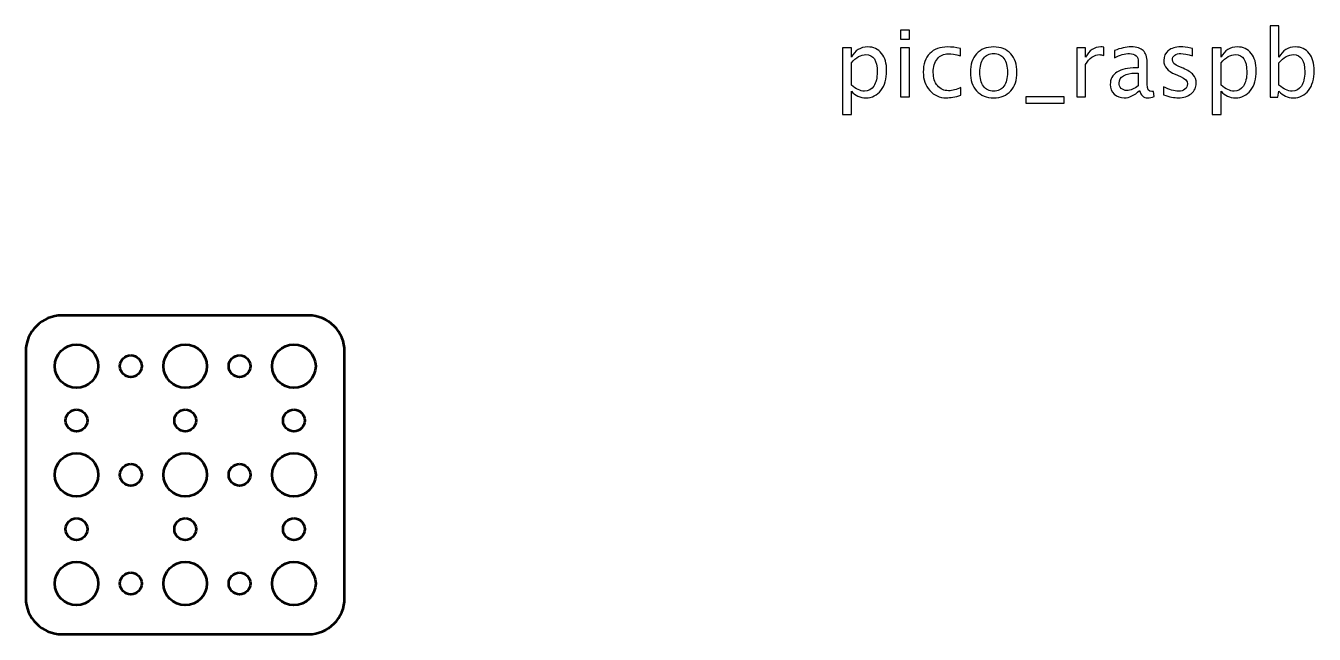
# Model space of a CAD drawing. Header units: centimetres. Extents: x -67 to 67, y -62 to 59.
# Drawn here: x -53.2 to -35.42, y 39.8 to 48.2 of the extents above; entities that cross this region are included whole.
import ezdxf

# ---------------------------------------------------------------- set-up
doc = ezdxf.new("R2010")
doc.units = ezdxf.units.CM
doc.header["$MEASUREMENT"] = 0
doc.layers.add('Layer 1', color=7, linetype='Continuous')

msp = doc.modelspace()

# ---------------------------------------------------------------- linework, layer by layer
at = {"layer": 'Layer 1', "lineweight": 53}
for centre, major_axis in [((-52.49999, 43.49999), (0, 0.30001)), ((-50.99999, 43.49999), (0, 0.30001)), ((-49.49999, 43.49999), (0, 0.30001)), ((-51.75, 43.5), (0, 0.15)), ((-50.25, 43.5), (0, 0.15)), ((-52.5, 42.75), (0, 0.15)), ((-51, 42.75), (0, 0.15)), ((-49.5, 42.75), (0, 0.15)), ((-52.49999, 41.99999), (0, 0.30001)), ((-51.75, 42), (0, 0.15)), ((-50.99999, 41.99999), (0, 0.30001)), ((-50.25, 42), (0, 0.15)), ((-49.49999, 41.99999), (0, 0.30001)), ((-52.5, 41.25), (0, 0.15)), ((-51, 41.25), (0, 0.15)), ((-49.5, 41.25), (0, 0.15)), ((-52.49999, 40.49999), (0, 0.30001)), ((-50.99999, 40.49999), (0, 0.30001)), ((-49.49999, 40.49999), (0, 0.30001)), ((-51.75, 40.5), (0, 0.15)), ((-50.25, 40.5), (0, 0.15))]:
    msp.add_ellipse(centre, major_axis=major_axis, ratio=1, dxfattribs=at)
at = {"layer": 'Layer 1'}
for points, knots in [([(-36.03017, 47.21125), (-36.03017, 47.21125), (-36.03017, 48.19804), (-36.03017, 48.19804), (-36.03017, 48.19804), (-36.03017, 48.19804), (-35.90825, 48.19804), (-35.90825, 48.19804), (-35.90825, 48.19804), (-35.90825, 48.19804), (-35.90825, 47.76476), (-35.90825, 47.76476), (-35.90825, 47.76476), (-35.8583, 47.85895), (-35.78315, 47.90594), (-35.68304, 47.90594), (-35.68304, 47.90594), (-35.60197, 47.90594), (-35.53826, 47.87652), (-35.49169, 47.81746), (-35.49169, 47.81746), (-35.44512, 47.75841), (-35.42184, 47.67776), (-35.42184, 47.57553), (-35.42184, 47.57553), (-35.42184, 47.46419), (-35.4483, 47.37423), (-35.501, 47.30608), (-35.501, 47.30608), (-35.55371, 47.23771), (-35.62313, 47.20363), (-35.70907, 47.20363), (-35.70907, 47.20363), (-35.78887, 47.20363), (-35.85533, 47.23411), (-35.90825, 47.29528), (-35.90825, 47.29528), (-35.90825, 47.29528), (-35.92307, 47.21125), (-35.92307, 47.21125), (-35.92307, 47.21125), (-35.92307, 47.21125), (-36.03017, 47.21125), (-36.03017, 47.21125)], [0, 0, 0, 0, 0.08333333, 0.08333333, 0.08333333, 0.08333333, 0.16666667, 0.16666667, 0.16666667, 0.16666667, 0.25, 0.25, 0.25, 0.25, 0.33333333, 0.33333333, 0.33333333, 0.33333333, 0.41666667, 0.41666667, 0.41666667, 0.41666667, 0.5, 0.5, 0.5, 0.5, 0.58333333, 0.58333333, 0.58333333, 0.58333333, 0.66666667, 0.66666667, 0.66666667, 0.66666667, 0.75, 0.75, 0.75, 0.75, 0.83333333, 0.83333333, 0.83333333, 0.83333333, 1, 1, 1, 1]), ([(-41.13048, 48.01516), (-41.13048, 48.01516), (-41.13048, 48.13708), (-41.13048, 48.13708), (-41.13048, 48.13708), (-41.13048, 48.13708), (-41.00856, 48.13708), (-41.00856, 48.13708), (-41.00856, 48.13708), (-41.00856, 48.13708), (-41.00856, 48.01516), (-41.00856, 48.01516), (-41.00856, 48.01516), (-41.00856, 48.01516), (-41.13048, 48.01516), (-41.13048, 48.01516)], [0, 0, 0, 0, 0.2, 0.2, 0.2, 0.2, 0.4, 0.4, 0.4, 0.4, 0.6, 0.6, 0.6, 0.6, 1, 1, 1, 1]), ([(-41.92973, 46.97376), (-41.92973, 46.97376), (-41.92973, 47.89197), (-41.92973, 47.89197), (-41.92973, 47.89197), (-41.92973, 47.89197), (-41.80781, 47.89197), (-41.80781, 47.89197), (-41.80781, 47.89197), (-41.80781, 47.89197), (-41.80781, 47.76476), (-41.80781, 47.76476), (-41.80781, 47.76476), (-41.75786, 47.85895), (-41.68271, 47.90594), (-41.5826, 47.90594), (-41.5826, 47.90594), (-41.50153, 47.90594), (-41.43782, 47.87652), (-41.39125, 47.81746), (-41.39125, 47.81746), (-41.34468, 47.75841), (-41.3214, 47.67776), (-41.3214, 47.57553), (-41.3214, 47.57553), (-41.3214, 47.46419), (-41.34786, 47.37423), (-41.40056, 47.30608), (-41.40056, 47.30608), (-41.45327, 47.23771), (-41.52269, 47.20363), (-41.60863, 47.20363), (-41.60863, 47.20363), (-41.68843, 47.20363), (-41.75489, 47.23411), (-41.80781, 47.29528), (-41.80781, 47.29528), (-41.80781, 47.29528), (-41.80781, 46.97376), (-41.80781, 46.97376), (-41.80781, 46.97376), (-41.80781, 46.97376), (-41.92973, 46.97376), (-41.92973, 46.97376)], [0, 0, 0, 0, 0.08333333, 0.08333333, 0.08333333, 0.08333333, 0.16666667, 0.16666667, 0.16666667, 0.16666667, 0.25, 0.25, 0.25, 0.25, 0.33333333, 0.33333333, 0.33333333, 0.33333333, 0.41666667, 0.41666667, 0.41666667, 0.41666667, 0.5, 0.5, 0.5, 0.5, 0.58333333, 0.58333333, 0.58333333, 0.58333333, 0.66666667, 0.66666667, 0.66666667, 0.66666667, 0.75, 0.75, 0.75, 0.75, 0.83333333, 0.83333333, 0.83333333, 0.83333333, 1, 1, 1, 1]), ([(-41.13048, 47.21887), (-41.13048, 47.21887), (-41.13048, 47.89197), (-41.13048, 47.89197), (-41.13048, 47.89197), (-41.13048, 47.89197), (-41.00856, 47.89197), (-41.00856, 47.89197), (-41.00856, 47.89197), (-41.00856, 47.89197), (-41.00856, 47.21887), (-41.00856, 47.21887), (-41.00856, 47.21887), (-41.00856, 47.21887), (-41.13048, 47.21887), (-41.13048, 47.21887)], [0, 0, 0, 0, 0.2, 0.2, 0.2, 0.2, 0.4, 0.4, 0.4, 0.4, 0.6, 0.6, 0.6, 0.6, 1, 1, 1, 1]), ([(-40.29609, 47.23919), (-40.37504, 47.21548), (-40.4432, 47.20363), (-40.50056, 47.20363), (-40.50056, 47.20363), (-40.59158, 47.20363), (-40.66693, 47.23729), (-40.72683, 47.30438), (-40.72683, 47.30438), (-40.78673, 47.37169), (-40.81679, 47.45657), (-40.81679, 47.55881), (-40.81679, 47.55881), (-40.81679, 47.66803), (-40.78716, 47.75333), (-40.72789, 47.81429), (-40.72789, 47.81429), (-40.66862, 47.87546), (-40.58586, 47.90594), (-40.4796, 47.90594), (-40.4796, 47.90594), (-40.42732, 47.90594), (-40.36848, 47.89874), (-40.30371, 47.88435), (-40.30371, 47.88435), (-40.30371, 47.88435), (-40.30371, 47.78148), (-40.30371, 47.78148), (-40.30371, 47.78148), (-40.3725, 47.8018), (-40.42859, 47.81196), (-40.47177, 47.81196), (-40.47177, 47.81196), (-40.53443, 47.81196), (-40.58459, 47.78847), (-40.62206, 47.74169), (-40.62206, 47.74169), (-40.65952, 47.69491), (-40.67836, 47.63247), (-40.67836, 47.55457), (-40.67836, 47.55457), (-40.67836, 47.47901), (-40.65889, 47.41805), (-40.62015, 47.37127), (-40.62015, 47.37127), (-40.58142, 47.3247), (-40.53083, 47.30142), (-40.46796, 47.30142), (-40.46796, 47.30142), (-40.41229, 47.30142), (-40.35514, 47.31581), (-40.29609, 47.3446), (-40.29609, 47.3446), (-40.29609, 47.3446), (-40.29609, 47.23919), (-40.29609, 47.23919)], [0, 0, 0, 0, 0.06666667, 0.06666667, 0.06666667, 0.06666667, 0.13333333, 0.13333333, 0.13333333, 0.13333333, 0.2, 0.2, 0.2, 0.2, 0.26666667, 0.26666667, 0.26666667, 0.26666667, 0.33333333, 0.33333333, 0.33333333, 0.33333333, 0.4, 0.4, 0.4, 0.4, 0.46666667, 0.46666667, 0.46666667, 0.46666667, 0.53333333, 0.53333333, 0.53333333, 0.53333333, 0.6, 0.6, 0.6, 0.6, 0.66666667, 0.66666667, 0.66666667, 0.66666667, 0.73333333, 0.73333333, 0.73333333, 0.73333333, 0.8, 0.8, 0.8, 0.8, 0.86666667, 0.86666667, 0.86666667, 0.86666667, 1, 1, 1, 1]), ([(-39.84503, 47.20363), (-39.94388, 47.20363), (-40.02219, 47.23517), (-40.07977, 47.29825), (-40.07977, 47.29825), (-40.13755, 47.36132), (-40.16634, 47.44705), (-40.16634, 47.55521), (-40.16634, 47.55521), (-40.16634, 47.66316), (-40.13755, 47.74867), (-40.07977, 47.81154), (-40.07977, 47.81154), (-40.02219, 47.8744), (-39.94388, 47.90594), (-39.84503, 47.90594), (-39.84503, 47.90594), (-39.74618, 47.90594), (-39.66786, 47.8744), (-39.61029, 47.81154), (-39.61029, 47.81154), (-39.55251, 47.74867), (-39.52372, 47.66316), (-39.52372, 47.55521), (-39.52372, 47.55521), (-39.52372, 47.44705), (-39.55251, 47.36132), (-39.61029, 47.29825), (-39.61029, 47.29825), (-39.66786, 47.23517), (-39.74618, 47.20363), (-39.84503, 47.20363)], [0, 0, 0, 0, 0.11111111, 0.11111111, 0.11111111, 0.11111111, 0.22222222, 0.22222222, 0.22222222, 0.22222222, 0.33333333, 0.33333333, 0.33333333, 0.33333333, 0.44444444, 0.44444444, 0.44444444, 0.44444444, 0.55555556, 0.55555556, 0.55555556, 0.55555556, 0.66666667, 0.66666667, 0.66666667, 0.66666667, 0.77777778, 0.77777778, 0.77777778, 0.77777778, 1, 1, 1, 1]), ([(-38.6978, 47.21887), (-38.6978, 47.21887), (-38.6978, 47.89197), (-38.6978, 47.89197), (-38.6978, 47.89197), (-38.6978, 47.89197), (-38.57588, 47.89197), (-38.57588, 47.89197), (-38.57588, 47.89197), (-38.57588, 47.89197), (-38.57588, 47.76476), (-38.57588, 47.76476), (-38.57588, 47.76476), (-38.52741, 47.85895), (-38.45713, 47.90594), (-38.36485, 47.90594), (-38.36485, 47.90594), (-38.35236, 47.90594), (-38.33924, 47.90488), (-38.32569, 47.90277), (-38.32569, 47.90277), (-38.32569, 47.90277), (-38.32569, 47.78868), (-38.32569, 47.78868), (-38.32569, 47.78868), (-38.34686, 47.79566), (-38.36548, 47.79926), (-38.38157, 47.79926), (-38.38157, 47.79926), (-38.45904, 47.79926), (-38.52381, 47.75354), (-38.57588, 47.66189), (-38.57588, 47.66189), (-38.57588, 47.66189), (-38.57588, 47.21887), (-38.57588, 47.21887), (-38.57588, 47.21887), (-38.57588, 47.21887), (-38.6978, 47.21887), (-38.6978, 47.21887)], [0, 0, 0, 0, 0.09090909, 0.09090909, 0.09090909, 0.09090909, 0.18181818, 0.18181818, 0.18181818, 0.18181818, 0.27272727, 0.27272727, 0.27272727, 0.27272727, 0.36363636, 0.36363636, 0.36363636, 0.36363636, 0.45454545, 0.45454545, 0.45454545, 0.45454545, 0.54545455, 0.54545455, 0.54545455, 0.54545455, 0.63636364, 0.63636364, 0.63636364, 0.63636364, 0.72727273, 0.72727273, 0.72727273, 0.72727273, 0.81818182, 0.81818182, 0.81818182, 0.81818182, 1, 1, 1, 1]), ([(-37.83124, 47.3046), (-37.90447, 47.23729), (-37.97496, 47.20363), (-38.04269, 47.20363), (-38.04269, 47.20363), (-38.09836, 47.20363), (-38.14472, 47.22099), (-38.18133, 47.25591), (-38.18133, 47.25591), (-38.21816, 47.29084), (-38.23658, 47.33486), (-38.23658, 47.38799), (-38.23658, 47.38799), (-38.23658, 47.46144), (-38.20568, 47.51796), (-38.14387, 47.55733), (-38.14387, 47.55733), (-38.08206, 47.5967), (-37.99337, 47.61638), (-37.8778, 47.61638), (-37.8778, 47.61638), (-37.8778, 47.61638), (-37.84923, 47.61638), (-37.84923, 47.61638), (-37.84923, 47.61638), (-37.84923, 47.61638), (-37.84923, 47.69745), (-37.84923, 47.69745), (-37.84923, 47.69745), (-37.84923, 47.77555), (-37.88987, 47.8145), (-37.97136, 47.8145), (-37.97136, 47.8145), (-38.03444, 47.8145), (-38.10344, 47.7946), (-38.17816, 47.75481), (-38.17816, 47.75481), (-38.17816, 47.75481), (-38.17816, 47.85514), (-38.17816, 47.85514), (-38.17816, 47.85514), (-38.09603, 47.88901), (-38.01856, 47.90594), (-37.94596, 47.90594), (-37.94596, 47.90594), (-37.87124, 47.90594), (-37.816, 47.88901), (-37.78065, 47.85493), (-37.78065, 47.85493), (-37.74509, 47.82085), (-37.72731, 47.76836), (-37.72731, 47.69745), (-37.72731, 47.69745), (-37.72731, 47.69745), (-37.72731, 47.39328), (-37.72731, 47.39328), (-37.72731, 47.39328), (-37.72731, 47.32365), (-37.70593, 47.28872), (-37.66296, 47.28872), (-37.66296, 47.28872), (-37.65767, 47.28872), (-37.64984, 47.28957), (-37.63947, 47.29126), (-37.63947, 47.29126), (-37.63947, 47.29126), (-37.63079, 47.22353), (-37.63079, 47.22353), (-37.63079, 47.22353), (-37.65852, 47.21019), (-37.689, 47.20363), (-37.72244, 47.20363), (-37.72244, 47.20363), (-37.77938, 47.20363), (-37.81557, 47.23729), (-37.83124, 47.3046)], [0, 0, 0, 0, 0.05, 0.05, 0.05, 0.05, 0.1, 0.1, 0.1, 0.1, 0.15, 0.15, 0.15, 0.15, 0.2, 0.2, 0.2, 0.2, 0.25, 0.25, 0.25, 0.25, 0.3, 0.3, 0.3, 0.3, 0.35, 0.35, 0.35, 0.35, 0.4, 0.4, 0.4, 0.4, 0.45, 0.45, 0.45, 0.45, 0.5, 0.5, 0.5, 0.5, 0.55, 0.55, 0.55, 0.55, 0.6, 0.6, 0.6, 0.6, 0.65, 0.65, 0.65, 0.65, 0.7, 0.7, 0.7, 0.7, 0.75, 0.75, 0.75, 0.75, 0.8, 0.8, 0.8, 0.8, 0.85, 0.85, 0.85, 0.85, 0.9, 0.9, 0.9, 0.9, 1, 1, 1, 1]), ([(-37.50104, 47.243), (-37.50104, 47.243), (-37.50104, 47.35476), (-37.50104, 47.35476), (-37.50104, 47.35476), (-37.42124, 47.31497), (-37.35203, 47.29507), (-37.29297, 47.29507), (-37.29297, 47.29507), (-37.25783, 47.29507), (-37.22862, 47.3046), (-37.20555, 47.32365), (-37.20555, 47.32365), (-37.18248, 47.34248), (-37.17084, 47.36619), (-37.17084, 47.39477), (-37.17084, 47.39477), (-37.17084, 47.43646), (-37.20322, 47.47097), (-37.26799, 47.49827), (-37.26799, 47.49827), (-37.26799, 47.49827), (-37.33933, 47.52854), (-37.33933, 47.52854), (-37.33933, 47.52854), (-37.44452, 47.57214), (-37.49723, 47.63522), (-37.49723, 47.71713), (-37.49723, 47.71713), (-37.49723, 47.77577), (-37.47649, 47.82191), (-37.435, 47.85556), (-37.435, 47.85556), (-37.39351, 47.88922), (-37.33657, 47.90594), (-37.2644, 47.90594), (-37.2644, 47.90594), (-37.22693, 47.90594), (-37.18036, 47.90086), (-37.12512, 47.89049), (-37.12512, 47.89049), (-37.12512, 47.89049), (-37.09972, 47.88562), (-37.09972, 47.88562), (-37.09972, 47.88562), (-37.09972, 47.88562), (-37.09972, 47.78402), (-37.09972, 47.78402), (-37.09972, 47.78402), (-37.16766, 47.80434), (-37.22185, 47.8145), (-37.26228, 47.8145), (-37.26228, 47.8145), (-37.29784, 47.8145), (-37.32599, 47.80667), (-37.34737, 47.79122), (-37.34737, 47.79122), (-37.36854, 47.77577), (-37.37912, 47.75502), (-37.37912, 47.72899), (-37.37912, 47.72899), (-37.37912, 47.69237), (-37.34949, 47.66125), (-37.29001, 47.63607), (-37.29001, 47.63607), (-37.29001, 47.63607), (-37.23138, 47.6113), (-37.23138, 47.6113), (-37.23138, 47.6113), (-37.16491, 47.58336), (-37.11792, 47.55373), (-37.09041, 47.52261), (-37.09041, 47.52261), (-37.06268, 47.4915), (-37.04892, 47.45255), (-37.04892, 47.40598), (-37.04892, 47.40598), (-37.04892, 47.34693), (-37.0722, 47.29846), (-37.11898, 47.26057), (-37.11898, 47.26057), (-37.16555, 47.22268), (-37.22524, 47.20363), (-37.29784, 47.20363), (-37.29784, 47.20363), (-37.35372, 47.20363), (-37.42124, 47.21675), (-37.50104, 47.243)], [0, 0, 0, 0, 0.04347826, 0.04347826, 0.04347826, 0.04347826, 0.08695652, 0.08695652, 0.08695652, 0.08695652, 0.13043478, 0.13043478, 0.13043478, 0.13043478, 0.17391304, 0.17391304, 0.17391304, 0.17391304, 0.2173913, 0.2173913, 0.2173913, 0.2173913, 0.26086957, 0.26086957, 0.26086957, 0.26086957, 0.30434783, 0.30434783, 0.30434783, 0.30434783, 0.34782609, 0.34782609, 0.34782609, 0.34782609, 0.39130435, 0.39130435, 0.39130435, 0.39130435, 0.43478261, 0.43478261, 0.43478261, 0.43478261, 0.47826087, 0.47826087, 0.47826087, 0.47826087, 0.52173913, 0.52173913, 0.52173913, 0.52173913, 0.56521739, 0.56521739, 0.56521739, 0.56521739, 0.60869565, 0.60869565, 0.60869565, 0.60869565, 0.65217391, 0.65217391, 0.65217391, 0.65217391, 0.69565217, 0.69565217, 0.69565217, 0.69565217, 0.73913043, 0.73913043, 0.73913043, 0.73913043, 0.7826087, 0.7826087, 0.7826087, 0.7826087, 0.82608696, 0.82608696, 0.82608696, 0.82608696, 0.86956522, 0.86956522, 0.86956522, 0.86956522, 0.91304348, 0.91304348, 0.91304348, 0.91304348, 1, 1, 1, 1]), ([(-36.82942, 46.97376), (-36.82942, 46.97376), (-36.82942, 47.89197), (-36.82942, 47.89197), (-36.82942, 47.89197), (-36.82942, 47.89197), (-36.7075, 47.89197), (-36.7075, 47.89197), (-36.7075, 47.89197), (-36.7075, 47.89197), (-36.7075, 47.76476), (-36.7075, 47.76476), (-36.7075, 47.76476), (-36.65755, 47.85895), (-36.5824, 47.90594), (-36.48229, 47.90594), (-36.48229, 47.90594), (-36.40122, 47.90594), (-36.33751, 47.87652), (-36.29094, 47.81746), (-36.29094, 47.81746), (-36.24437, 47.75841), (-36.22109, 47.67776), (-36.22109, 47.57553), (-36.22109, 47.57553), (-36.22109, 47.46419), (-36.24755, 47.37423), (-36.30025, 47.30608), (-36.30025, 47.30608), (-36.35296, 47.23771), (-36.42238, 47.20363), (-36.50832, 47.20363), (-36.50832, 47.20363), (-36.58812, 47.20363), (-36.65458, 47.23411), (-36.7075, 47.29528), (-36.7075, 47.29528), (-36.7075, 47.29528), (-36.7075, 46.97376), (-36.7075, 46.97376), (-36.7075, 46.97376), (-36.7075, 46.97376), (-36.82942, 46.97376), (-36.82942, 46.97376)], [0, 0, 0, 0, 0.08333333, 0.08333333, 0.08333333, 0.08333333, 0.16666667, 0.16666667, 0.16666667, 0.16666667, 0.25, 0.25, 0.25, 0.25, 0.33333333, 0.33333333, 0.33333333, 0.33333333, 0.41666667, 0.41666667, 0.41666667, 0.41666667, 0.5, 0.5, 0.5, 0.5, 0.58333333, 0.58333333, 0.58333333, 0.58333333, 0.66666667, 0.66666667, 0.66666667, 0.66666667, 0.75, 0.75, 0.75, 0.75, 0.83333333, 0.83333333, 0.83333333, 0.83333333, 1, 1, 1, 1]), ([(-41.80781, 47.37931), (-41.74494, 47.32322), (-41.68504, 47.29507), (-41.6281, 47.29507), (-41.6281, 47.29507), (-41.57201, 47.29507), (-41.52862, 47.31857), (-41.49814, 47.36534), (-41.49814, 47.36534), (-41.46745, 47.41212), (-41.45221, 47.47795), (-41.45221, 47.56304), (-41.45221, 47.56304), (-41.45221, 47.72052), (-41.50428, 47.79926), (-41.60842, 47.79926), (-41.60842, 47.79926), (-41.67658, 47.79926), (-41.74304, 47.76243), (-41.80781, 47.68856), (-41.80781, 47.68856), (-41.80781, 47.68856), (-41.80781, 47.37931), (-41.80781, 47.37931)], [0, 0, 0, 0, 0.14285714, 0.14285714, 0.14285714, 0.14285714, 0.28571429, 0.28571429, 0.28571429, 0.28571429, 0.42857143, 0.42857143, 0.42857143, 0.42857143, 0.57142857, 0.57142857, 0.57142857, 0.57142857, 0.71428571, 0.71428571, 0.71428571, 0.71428571, 1, 1, 1, 1]), ([(-39.84524, 47.29507), (-39.78492, 47.29507), (-39.73793, 47.31772), (-39.70448, 47.36323), (-39.70448, 47.36323), (-39.67125, 47.40852), (-39.65453, 47.47266), (-39.65453, 47.55521), (-39.65453, 47.55521), (-39.65453, 47.63755), (-39.67125, 47.70147), (-39.70448, 47.74677), (-39.70448, 47.74677), (-39.73793, 47.79185), (-39.78492, 47.8145), (-39.84524, 47.8145), (-39.84524, 47.8145), (-39.90578, 47.8145), (-39.95277, 47.79185), (-39.98579, 47.74677), (-39.98579, 47.74677), (-40.01902, 47.70147), (-40.03553, 47.63755), (-40.03553, 47.55521), (-40.03553, 47.55521), (-40.03553, 47.47266), (-40.01902, 47.40852), (-39.98579, 47.36323), (-39.98579, 47.36323), (-39.95277, 47.31772), (-39.90578, 47.29507), (-39.84524, 47.29507)], [0, 0, 0, 0, 0.11111111, 0.11111111, 0.11111111, 0.11111111, 0.22222222, 0.22222222, 0.22222222, 0.22222222, 0.33333333, 0.33333333, 0.33333333, 0.33333333, 0.44444444, 0.44444444, 0.44444444, 0.44444444, 0.55555556, 0.55555556, 0.55555556, 0.55555556, 0.66666667, 0.66666667, 0.66666667, 0.66666667, 0.77777778, 0.77777778, 0.77777778, 0.77777778, 1, 1, 1, 1]), ([(-36.7075, 47.37931), (-36.64463, 47.32322), (-36.58473, 47.29507), (-36.52779, 47.29507), (-36.52779, 47.29507), (-36.4717, 47.29507), (-36.42831, 47.31857), (-36.39783, 47.36534), (-36.39783, 47.36534), (-36.36714, 47.41212), (-36.3519, 47.47795), (-36.3519, 47.56304), (-36.3519, 47.56304), (-36.3519, 47.72052), (-36.40397, 47.79926), (-36.50811, 47.79926), (-36.50811, 47.79926), (-36.57627, 47.79926), (-36.64273, 47.76243), (-36.7075, 47.68856), (-36.7075, 47.68856), (-36.7075, 47.68856), (-36.7075, 47.37931), (-36.7075, 47.37931)], [0, 0, 0, 0, 0.14285714, 0.14285714, 0.14285714, 0.14285714, 0.28571429, 0.28571429, 0.28571429, 0.28571429, 0.42857143, 0.42857143, 0.42857143, 0.42857143, 0.57142857, 0.57142857, 0.57142857, 0.57142857, 0.71428571, 0.71428571, 0.71428571, 0.71428571, 1, 1, 1, 1]), ([(-35.90825, 47.37931), (-35.84538, 47.32322), (-35.78548, 47.29507), (-35.72854, 47.29507), (-35.72854, 47.29507), (-35.67245, 47.29507), (-35.62906, 47.31857), (-35.59858, 47.36534), (-35.59858, 47.36534), (-35.56789, 47.41212), (-35.55265, 47.47795), (-35.55265, 47.56304), (-35.55265, 47.56304), (-35.55265, 47.72052), (-35.60472, 47.79926), (-35.70886, 47.79926), (-35.70886, 47.79926), (-35.77702, 47.79926), (-35.84348, 47.76243), (-35.90825, 47.68856), (-35.90825, 47.68856), (-35.90825, 47.68856), (-35.90825, 47.37931), (-35.90825, 47.37931)], [0, 0, 0, 0, 0.14285714, 0.14285714, 0.14285714, 0.14285714, 0.28571429, 0.28571429, 0.28571429, 0.28571429, 0.42857143, 0.42857143, 0.42857143, 0.42857143, 0.57142857, 0.57142857, 0.57142857, 0.57142857, 0.71428571, 0.71428571, 0.71428571, 0.71428571, 1, 1, 1, 1]), ([(-37.84923, 47.37106), (-37.84923, 47.37106), (-37.84923, 47.54399), (-37.84923, 47.54399), (-37.84923, 47.54399), (-37.84923, 47.54399), (-37.88839, 47.54526), (-37.88839, 47.54526), (-37.88839, 47.54526), (-37.95612, 47.54526), (-38.01073, 47.53277), (-38.05243, 47.5078), (-38.05243, 47.5078), (-38.09392, 47.48261), (-38.11466, 47.44938), (-38.11466, 47.40789), (-38.11466, 47.40789), (-38.11466, 47.37889), (-38.10429, 47.35434), (-38.08376, 47.33423), (-38.08376, 47.33423), (-38.06301, 47.31412), (-38.03782, 47.30396), (-38.00798, 47.30396), (-38.00798, 47.30396), (-37.95718, 47.30396), (-37.90426, 47.3264), (-37.84923, 47.37106)], [0, 0, 0, 0, 0.125, 0.125, 0.125, 0.125, 0.25, 0.25, 0.25, 0.25, 0.375, 0.375, 0.375, 0.375, 0.5, 0.5, 0.5, 0.5, 0.625, 0.625, 0.625, 0.625, 0.75, 0.75, 0.75, 0.75, 1, 1, 1, 1]), ([(-39.40138, 47.12743), (-39.40138, 47.12743), (-39.40138, 47.21887), (-39.40138, 47.21887), (-39.40138, 47.21887), (-39.40138, 47.21887), (-38.87306, 47.21887), (-38.87306, 47.21887), (-38.87306, 47.21887), (-38.87306, 47.21887), (-38.87306, 47.12743), (-38.87306, 47.12743), (-38.87306, 47.12743), (-38.87306, 47.12743), (-39.40138, 47.12743), (-39.40138, 47.12743)], [0, 0, 0, 0, 0.2, 0.2, 0.2, 0.2, 0.4, 0.4, 0.4, 0.4, 0.6, 0.6, 0.6, 0.6, 1, 1, 1, 1])]:
    msp.add_open_spline(points, degree=3, knots=knots, dxfattribs=at)
at = {"layer": 'Layer 1', "lineweight": 53}
msp.add_open_spline([(-53.2, 40.3), (-53.2, 40.3), (-53.2, 43.7), (-53.2, 43.7), (-53.2, 43.7), (-53.2, 43.97614), (-52.97614, 44.2), (-52.7, 44.2), (-52.7, 44.2), (-52.7, 44.2), (-49.3, 44.2), (-49.3, 44.2), (-49.3, 44.2), (-49.02386, 44.2), (-48.8, 43.97614), (-48.8, 43.7), (-48.8, 43.7), (-48.8, 43.7), (-48.8, 40.3), (-48.8, 40.3), (-48.8, 40.3), (-48.8, 40.02386), (-49.02386, 39.8), (-49.3, 39.8), (-49.3, 39.8), (-49.3, 39.8), (-52.7, 39.8), (-52.7, 39.8), (-52.7, 39.8), (-52.97614, 39.8), (-53.2, 40.02386), (-53.2, 40.3)], degree=3, knots=[0, 0, 0, 0, 0.11111111, 0.11111111, 0.11111111, 0.11111111, 0.22222222, 0.22222222, 0.22222222, 0.22222222, 0.33333333, 0.33333333, 0.33333333, 0.33333333, 0.44444444, 0.44444444, 0.44444444, 0.44444444, 0.55555556, 0.55555556, 0.55555556, 0.55555556, 0.66666667, 0.66666667, 0.66666667, 0.66666667, 0.77777778, 0.77777778, 0.77777778, 0.77777778, 1, 1, 1, 1], dxfattribs=at)

doc.saveas('drawing.dxf')
